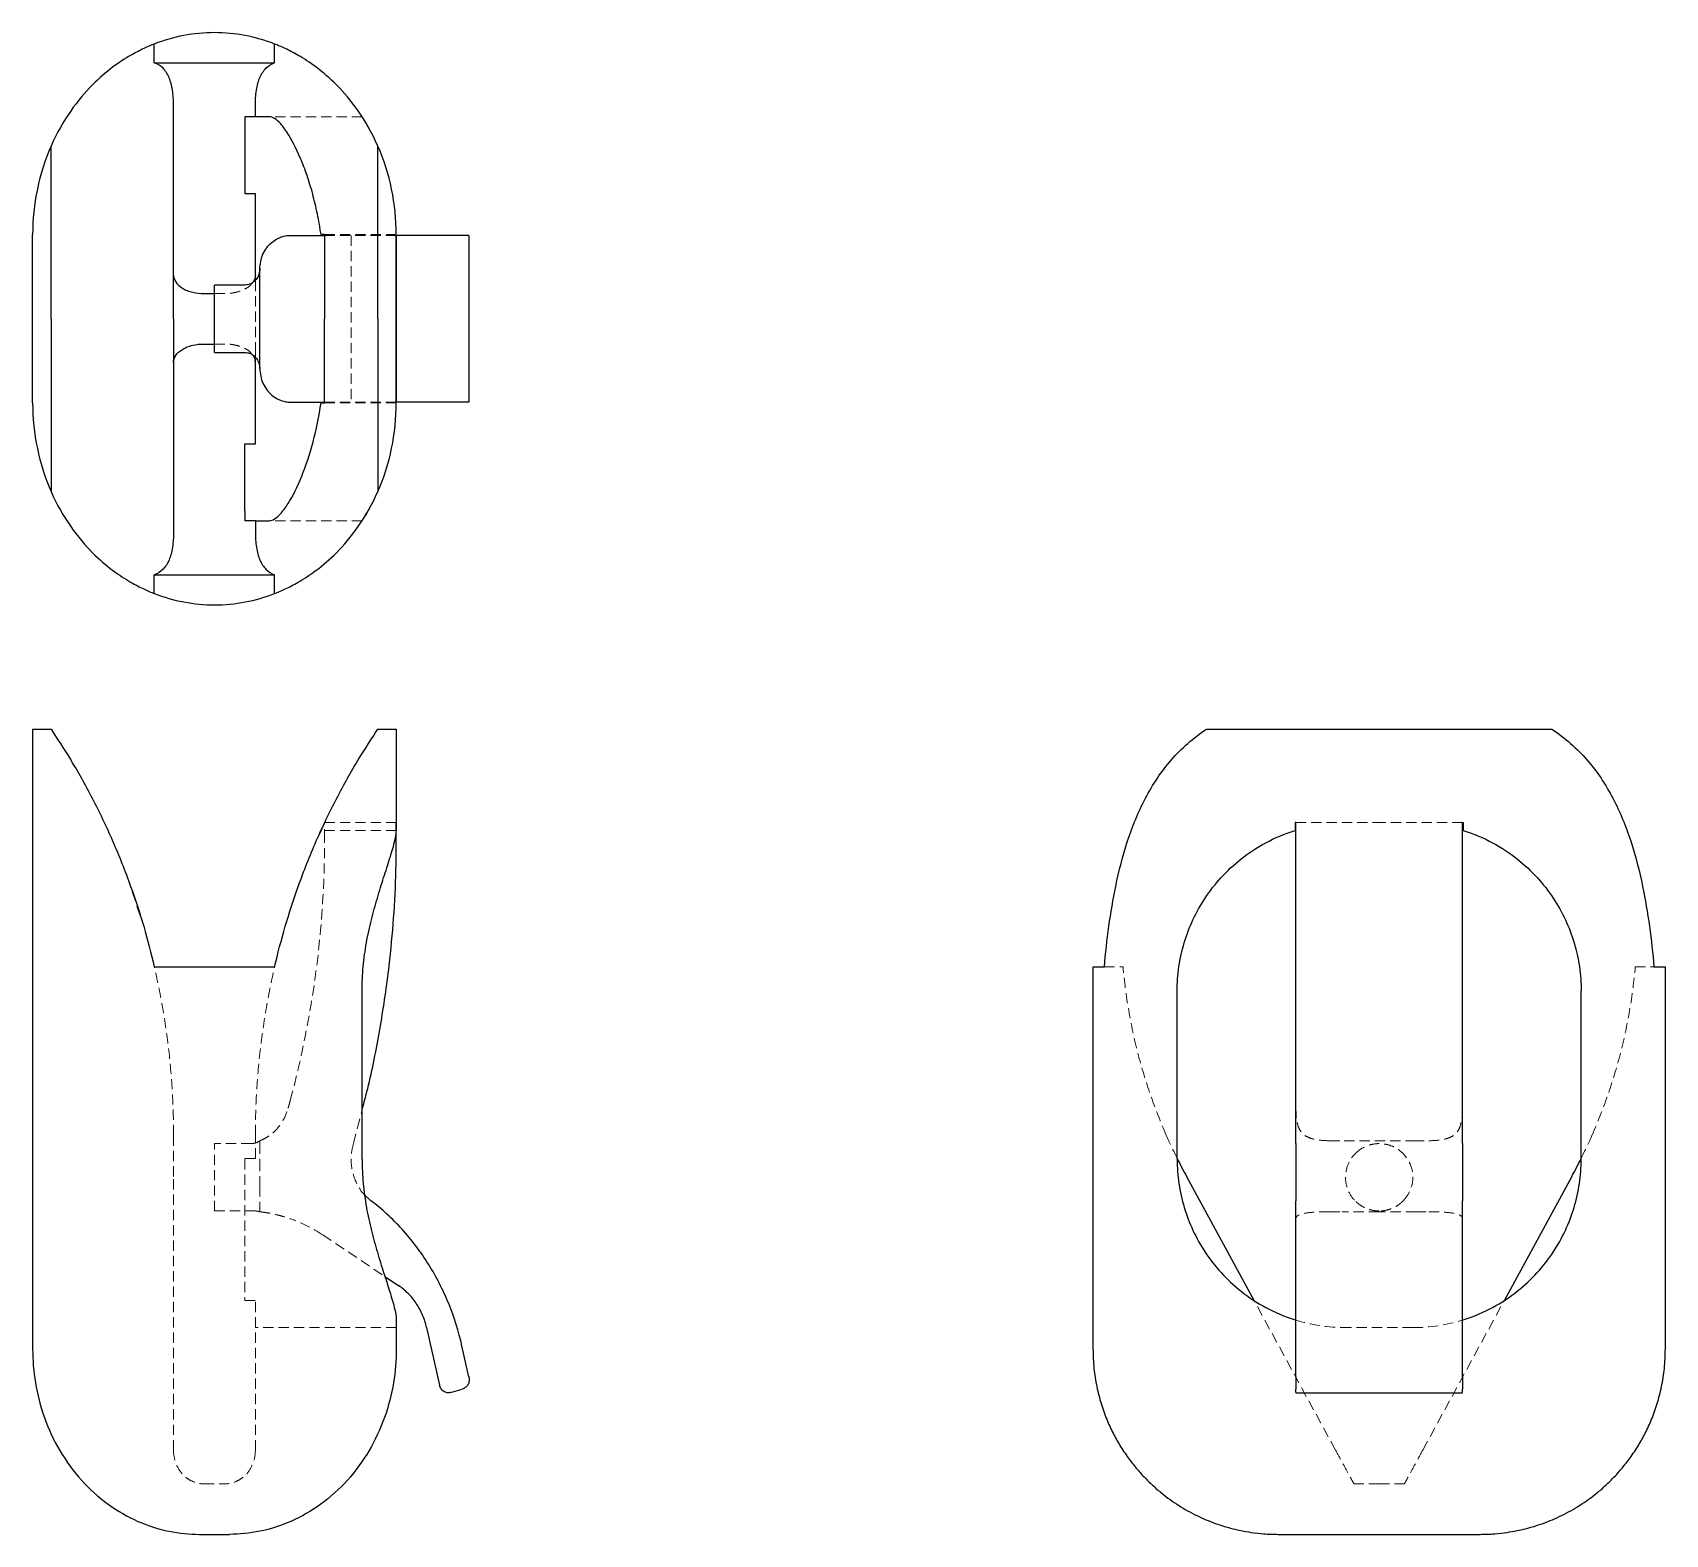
# Model space of a CAD drawing. Header units: millimetres. Extents: x 56 to 259, y 7 to 194.
import ezdxf

# ---------------------------------------------------------------- set-up
doc = ezdxf.new("R2010")
doc.units = ezdxf.units.MM
doc.linetypes.add('HIDDEN', pattern=[1.905, 1.27, -0.635])

msp = doc.modelspace()

# ---------------------------------------------------------------- linework, layer by layer
at = {"color": 7, "linetype": 'Continuous', "lineweight": 25}
for p, q in [((70.88, 189.81), (70.88, 192.13)), ((85.82, 189.81), (85.82, 192.13)), ((70.88, 189.81), (85.82, 189.81)), ((73.27, 158), (73.27, 184.44)), ((83.43, 183.09), (82.12, 183.09)), ((82.12, 183.09), (82.12, 181.92)), ((83.43, 183.09), (83.43, 184.44)), ((82.12, 181.92), (82.12, 173.53)), ((58.06, 158), (58.06, 179.45)), ((98.65, 158), (98.65, 179.45)), ((83.43, 173.53), (82.12, 173.53)), ((83.43, 162.81), (83.43, 173.53)), ((55.77, 147.55), (55.77, 168.45)), ((92.03, 168.45), (92.03, 168.35)), ((92.03, 168.35), (92.03, 158)), ((100.93, 147.55), (100.93, 168.45)), ((100.95, 147.65), (100.95, 168.35)), ((109.95, 168.35), (109.09, 168.35)), ((109.99, 147.65), (109.99, 168.35)), ((84, 162.33), (84, 164.17)), ((84, 153.67), (84, 162.33)), ((77.04, 161.14), (78.35, 161.14)), ((82.12, 162.18), (78.35, 162.18)), ((78.35, 158), (78.35, 162.18)), ((58.06, 158), (58.06, 136.55)), ((73.27, 158), (73.27, 131.56)), ((78.35, 153.82), (78.35, 158)), ((92.03, 147.65), (92.03, 158)), ((98.65, 158), (98.65, 136.55)), ((77.04, 154.86), (78.35, 154.86)), ((78.35, 153.82), (82.12, 153.82)), ((83.43, 142.47), (83.43, 153.22)), ((84, 151.83), (84, 153.67)), ((92.03, 147.55), (92.03, 147.65)), ((109.95, 147.65), (109.09, 147.65)), ((82.12, 142.47), (83.43, 142.47)), ((82.12, 134.08), (82.12, 142.47)), ((82.12, 134.08), (82.12, 132.91)), ((83.43, 132.91), (82.12, 132.91)), ((83.43, 132.91), (83.43, 131.56)), ((70.88, 123.87), (70.88, 126.19)), ((70.88, 126.19), (85.82, 126.19)), ((85.82, 123.87), (85.82, 126.19)), ((55.77, 107), (55.77, 30)), ((100.93, 107), (100.93, 95.41)), ((212.55, 107), (233.45, 107)), ((100.93, 95.41), (100.93, 94.44)), ((212.65, 95.41), (212.55, 95.41)), ((212.55, 95.41), (212.55, 94.44)), ((233.35, 95.41), (233.45, 95.41)), ((233.45, 95.41), (233.45, 94.44)), ((91.59, 94.44), (91.32, 93.85)), ((187.46, 77.48), (187.46, 30)), ((258.54, 30), (258.54, 77.48)), ((96.69, 53.59), (96.69, 74.5)), ((197.91, 53.59), (197.91, 74.5)), ((248.09, 53.59), (248.09, 74.5)), ((199.08, 51.45), (207.44, 36.08)), ((246.92, 51.45), (238.55, 36.08)), ((97.02, 49.14), (97.79, 48.43)), ((99.52, 39.04), (101.21, 37.91)), ((100.93, 33.65), (100.93, 30)), ((104.69, 32.69), (106.3, 25.54)), ((109.95, 26.55), (109.09, 30.41)), ((212.65, 26.55), (212.65, 30.41)), ((233.35, 26.55), (233.35, 30.41)), ((107.67, 24.63), (109.13, 25.03)), ((212.65, 24.63), (212.65, 25.03)), ((212.65, 24.59), (233.35, 24.59)), ((233.35, 24.63), (233.35, 25.03)), ((212.55, 7), (233.45, 7))]:
    msp.add_line(p, q, dxfattribs=at)
at = {"color": 7, "linetype": 'HIDDEN', "lineweight": 18}
for p, q in [((96.69, 183.09), (85.18, 183.09)), ((98.66, 179.41), (98.61, 179.53)), ((87.02, 168.26), (87.76, 168.35)), ((100.93, 168.45), (92.03, 168.45)), ((92.03, 168.35), (100.93, 168.35)), ((95.33, 168.35), (95.33, 147.65)), ((83.43, 162.18), (83.43, 162.81)), ((78.35, 161.14), (79.67, 161.14)), ((83.43, 153.82), (83.43, 162.18)), ((78.35, 154.86), (79.67, 154.86)), ((83.43, 153.22), (83.43, 153.82)), ((87.02, 147.74), (87.76, 147.65)), ((92.03, 147.65), (100.93, 147.65)), ((100.93, 147.55), (92.03, 147.55)), ((98.5, 136.25), (98.73, 136.77)), ((96.69, 132.91), (85.18, 132.91)), ((100.93, 95.41), (92.03, 95.41)), ((92.03, 93.31), (92.03, 95.41)), ((212.65, 95.41), (223, 95.41)), ((233.35, 95.41), (223, 95.41)), ((100.93, 94.44), (91.59, 94.44)), ((69.14, 83.85), (67.51, 88.63)), ((88.87, 87.77), (88.73, 87.4)), ((188.87, 77.48), (191.19, 77.48)), ((254.81, 77.48), (257.13, 77.48)), ((95.6, 55.54), (96.69, 59.74)), ((73.27, 51.45), (73.27, 56.58)), ((78.35, 47.17), (78.35, 55.54)), ((82.94, 55.54), (78.35, 55.54)), ((83.43, 53.69), (83.43, 56.58)), ((84, 55.9), (84, 55.54)), ((84, 55.54), (84, 52.5)), ((216.83, 55.9), (218.67, 55.9)), ((218.67, 55.9), (227.33, 55.9)), ((227.33, 55.9), (229.17, 55.9)), ((82.12, 53.59), (82.12, 53.69)), ((83.43, 53.69), (82.12, 53.69)), ((82.12, 53.59), (82.12, 36.03)), ((73.27, 17.45), (73.27, 51.45)), ((84, 50.22), (84, 47.17)), ((78.35, 47.17), (83.41, 47.17)), ((84, 47.17), (84, 47.07)), ((216.83, 47.07), (218.42, 47.07)), ((223, 47.07), (218.42, 47.07)), ((227.58, 47.07), (223, 47.07)), ((227.58, 47.07), (229.17, 47.07)), ((91.8, 44.19), (99.52, 39.04)), ((82.12, 36.03), (83.43, 36.03)), ((83.43, 17.45), (83.43, 36.03)), ((207.44, 36.08), (207.47, 36.03)), ((217.59, 17.45), (207.47, 36.03)), ((228.41, 17.45), (238.53, 36.03)), ((238.55, 36.08), (238.53, 36.03)), ((100.93, 32.69), (83.43, 32.69)), ((227.18, 32.69), (218.82, 32.69)), ((77.04, 13.27), (79.67, 13.27)), ((223, 13.27), (219.86, 13.27)), ((223, 13.27), (226.14, 13.27))]:
    msp.add_line(p, q, dxfattribs=at)
for centre, radius, start, end in [((257.99, 83.52), 67.07, 203.6763, 206.4017), ((188.01, 83.52), 67.07, 333.5983, 336.3237), ((223, 51.36), 4.18, 316.892, 46.3739), ((218.82, 53.59), 20.91, 252.5424, 270), ((227.18, 53.59), 20.91, 270, 287.4576)]:
    msp.add_arc(centre, radius, start, end, dxfattribs=at)
at = {"color": 7, "linetype": 'Continuous', "lineweight": 25}
for centre, start, end in [((257.99, 83.52), 206.4017, 208.5657), ((188.01, 83.52), 331.4343, 333.5983)]:
    msp.add_arc(centre, 67.07, start, end, dxfattribs=at)
for points, knots in [([(85.82, 192.13), (84.65, 192.59), (83.42, 192.94), (80.91, 193.42), (79.63, 193.54), (77.07, 193.54), (75.79, 193.42), (73.28, 192.94), (72.06, 192.59), (70.88, 192.13)], [0, 0, 0, 0, 0.25, 0.25, 0.5, 0.5, 0.75, 0.75, 1, 1, 1, 1]), ([(67.94, 190.72), (67.26, 190.32), (66.5, 189.84), (64.9, 188.63), (64.05, 187.91), (62.28, 186.13), (61.37, 185.06), (59.62, 182.55), (58.78, 181.1), (58.06, 179.45)], [0, 0, 0, 0, 0.25, 0.25, 0.5, 0.5, 0.75, 0.75, 1, 1, 1, 1]), ([(70.88, 192.13), (70.49, 191.98), (70.05, 191.79), (69.07, 191.33), (68.53, 191.05), (67.94, 190.72)], [0, 0, 0, 0, 0.5, 0.5, 1, 1, 1, 1]), ([(88.76, 190.72), (88.18, 191.05), (87.64, 191.33), (86.66, 191.79), (86.21, 191.98), (85.82, 192.13)], [0, 0, 0, 0, 0.5, 0.5, 1, 1, 1, 1]), ([(98.65, 179.45), (97.92, 181.1), (97.09, 182.55), (95.33, 185.07), (94.42, 186.13), (92.66, 187.91), (91.8, 188.63), (90.2, 189.84), (89.45, 190.32), (88.76, 190.72)], [0, 0, 0, 0, 0.25, 0.25, 0.5, 0.5, 0.75, 0.75, 1, 1, 1, 1]), ([(73.27, 184.44), (73.27, 185.15), (73.23, 185.8), (73.05, 186.98), (72.91, 187.51), (72.52, 188.42), (72.27, 188.8), (71.66, 189.42), (71.3, 189.65), (70.88, 189.81)], [0, 0, 0, 0, 0.25, 0.25, 0.5, 0.5, 0.75, 0.75, 1, 1, 1, 1]), ([(83.43, 184.44), (83.43, 185.15), (83.47, 185.8), (83.66, 186.98), (83.8, 187.51), (84.19, 188.42), (84.44, 188.8), (85.05, 189.42), (85.41, 189.65), (85.82, 189.81)], [0, 0, 0, 0, 0.25, 0.25, 0.5, 0.5, 0.75, 0.75, 1, 1, 1, 1]), ([(85.18, 183.09), (84.6, 183.09), (84.16, 183.09), (83.58, 183.09), (83.43, 183.09), (83.43, 183.09)], [0, 0, 0, 0, 0.5, 0.5, 1, 1, 1, 1]), ([(91.59, 168.45), (91.46, 169.33), (91.31, 170.19), (90.96, 171.87), (90.77, 172.7), (90.33, 174.29), (90.1, 175.06), (89.6, 176.53), (89.33, 177.24), (88.51, 179.19), (87.94, 180.29), (87.26, 181.33), (87.12, 181.53), (86.85, 181.88), (86.72, 182.05), (86.32, 182.49), (86.06, 182.72), (85.82, 182.87)], [0, 0, 0, 0, 0.125, 0.125, 0.25, 0.25, 0.375, 0.375, 0.5, 0.5, 0.75, 0.75, 0.8125, 0.8125, 0.875, 0.875, 1, 1, 1, 1]), ([(97.61, 181.55), (97.61, 181.56), (97.4, 181.95), (97.1, 182.43), (96.75, 182.99), (96.71, 183.06), (96.69, 183.09)], [0, 0, 0, 0, 0.004203, 0.339799, 0.670953, 1, 1, 1, 1]), ([(58.06, 179.45), (57.31, 177.76), (56.74, 175.95), (55.97, 172.24), (55.77, 170.33), (55.77, 168.45)], [0, 0, 0, 0, 0.5, 0.5, 1, 1, 1, 1]), ([(100.93, 168.45), (100.93, 170.33), (100.74, 172.24), (99.97, 175.95), (99.39, 177.76), (98.65, 179.45)], [0, 0, 0, 0, 0.5, 0.5, 1, 1, 1, 1]), ([(84, 164.17), (84, 164.48), (84.03, 164.8), (84.16, 165.42), (84.25, 165.72), (84.51, 166.3), (84.67, 166.57), (85.04, 167.07), (85.25, 167.29), (85.68, 167.67), (85.91, 167.82), (86.33, 168.04), (86.53, 168.12), (87.07, 168.3), (87.33, 168.33), (87.51, 168.34)], [0, 0, 0, 0, 0.125, 0.125, 0.25, 0.25, 0.375, 0.375, 0.5, 0.5, 0.625, 0.625, 0.75, 0.75, 1, 1, 1, 1]), ([(87.76, 168.35), (89.17, 168.35), (90.24, 168.35), (91.68, 168.35), (92.03, 168.35), (92.03, 168.35)], [0, 0, 0, 0, 0.5, 0.5, 1, 1, 1, 1]), ([(109.09, 168.35), (108.83, 168.35), (108.33, 168.35), (107.22, 168.35), (105.87, 168.35), (104.22, 168.35), (102.62, 168.35), (101.46, 168.35), (101.04, 168.35)], [0, 0, 0, 0, 0.177638, 0.356541, 0.535517, 0.713397, 0.897377, 1, 1, 1, 1]), ([(84, 164.27), (83.98, 164.08), (83.95, 163.68), (83.72, 163.12), (83.32, 162.61), (82.76, 162.25), (82.32, 162.2), (82.12, 162.18)], [0, 0, 0, 0, 0.185664, 0.382605, 0.580282, 0.800812, 1, 1, 1, 1]), ([(73.27, 163.41), (73.27, 163.14), (73.35, 162.85), (73.72, 162.29), (74.01, 162.03), (74.56, 161.69), (74.76, 161.59), (75.19, 161.42), (75.42, 161.35), (76.11, 161.18), (76.59, 161.14), (77.04, 161.14)], [0, 0, 0, 0, 0.25, 0.25, 0.5, 0.5, 0.625, 0.625, 0.75, 0.75, 1, 1, 1, 1]), ([(83.43, 163.41), (83.42, 163.2), (83.4, 162.89), (83.16, 162.61), (83.08, 162.52)], [0, 0, 0, 0, 0.683632, 1, 1, 1, 1]), ([(73.27, 152.59), (73.27, 152.86), (73.35, 153.15), (73.72, 153.71), (74.01, 153.97), (74.56, 154.31), (74.76, 154.41), (75.19, 154.58), (75.42, 154.65), (76.11, 154.82), (76.59, 154.86), (77.04, 154.86)], [0, 0, 0, 0, 0.25, 0.25, 0.5, 0.5, 0.625, 0.625, 0.75, 0.75, 1, 1, 1, 1]), ([(82.12, 153.82), (82.23, 153.81), (82.47, 153.8), (82.82, 153.68), (83.16, 153.49), (83.56, 153.12), (83.92, 152.53), (83.97, 151.99), (84, 151.73)], [0, 0, 0, 0, 0.1106451, 0.2288373, 0.3538423, 0.4841277, 0.7488433, 1, 1, 1, 1]), ([(83.43, 152.59), (83.42, 152.8), (83.39, 153.13), (83.14, 153.43), (83.04, 153.54)], [0, 0, 0, 0, 0.644898, 1, 1, 1, 1]), ([(84, 151.83), (84, 151.52), (84.03, 151.2), (84.16, 150.58), (84.25, 150.28), (84.51, 149.7), (84.67, 149.43), (85.04, 148.93), (85.25, 148.71), (85.68, 148.33), (85.91, 148.18), (86.33, 147.96), (86.53, 147.88), (87.07, 147.7), (87.33, 147.67), (87.51, 147.66)], [0, 0, 0, 0, 0.125, 0.125, 0.25, 0.25, 0.375, 0.375, 0.5, 0.5, 0.625, 0.625, 0.75, 0.75, 1, 1, 1, 1]), ([(55.77, 147.55), (55.77, 145.67), (55.97, 143.76), (56.74, 140.05), (57.31, 138.24), (58.06, 136.55)], [0, 0, 0, 0, 0.5, 0.5, 1, 1, 1, 1]), ([(85.82, 133.13), (86.08, 133.29), (86.36, 133.54), (86.93, 134.2), (87.22, 134.6), (88.09, 135.98), (88.66, 137.14), (89.71, 139.73), (90.2, 141.17), (91.01, 144.24), (91.35, 145.87), (91.59, 147.55)], [0, 0, 0, 0, 0.125, 0.125, 0.25, 0.25, 0.5, 0.5, 0.75, 0.75, 1, 1, 1, 1]), ([(87.76, 147.65), (89.17, 147.65), (90.24, 147.65), (91.68, 147.65), (92.03, 147.65), (92.03, 147.65)], [0, 0, 0, 0, 0.5, 0.5, 1, 1, 1, 1]), ([(98.65, 136.55), (99.39, 138.24), (99.97, 140.05), (100.74, 143.76), (100.93, 145.67), (100.93, 147.55)], [0, 0, 0, 0, 0.5, 0.5, 1, 1, 1, 1]), ([(109.09, 147.65), (108.83, 147.65), (108.33, 147.65), (107.22, 147.65), (105.87, 147.65), (104.22, 147.65), (102.62, 147.65), (101.46, 147.65), (101.04, 147.65)], [0, 0, 0, 0, 0.177638, 0.356541, 0.535517, 0.713397, 0.897377, 1, 1, 1, 1]), ([(58.06, 136.55), (58.78, 134.9), (59.62, 133.45), (61.37, 130.93), (62.28, 129.87), (64.05, 128.09), (64.9, 127.37), (66.5, 126.16), (67.26, 125.68), (67.94, 125.28)], [0, 0, 0, 0, 0.25, 0.25, 0.5, 0.5, 0.75, 0.75, 1, 1, 1, 1]), ([(88.76, 125.28), (89.45, 125.68), (90.2, 126.16), (91.8, 127.37), (92.66, 128.09), (94.42, 129.87), (95.33, 130.94), (97.09, 133.45), (97.92, 134.9), (98.65, 136.55)], [0, 0, 0, 0, 0.25, 0.25, 0.5, 0.5, 0.75, 0.75, 1, 1, 1, 1]), ([(96.69, 132.91), (96.71, 132.94), (96.76, 133.01), (97.11, 133.59), (97.43, 134.09), (97.63, 134.49), (97.63, 134.49)], [0, 0, 0, 0, 0.33017, 0.662536, 0.999528, 1, 1, 1, 1]), ([(83.43, 132.91), (83.43, 132.91), (83.58, 132.91), (84.16, 132.91), (84.6, 132.91), (85.18, 132.91)], [0, 0, 0, 0, 0.5, 0.5, 1, 1, 1, 1]), ([(73.27, 131.56), (73.27, 130.85), (73.23, 130.2), (73.05, 129.02), (72.91, 128.49), (72.52, 127.58), (72.27, 127.2), (71.66, 126.58), (71.3, 126.35), (70.88, 126.19)], [0, 0, 0, 0, 0.25, 0.25, 0.5, 0.5, 0.75, 0.75, 1, 1, 1, 1]), ([(83.43, 131.56), (83.43, 130.85), (83.47, 130.2), (83.66, 129.02), (83.8, 128.49), (84.19, 127.58), (84.44, 127.2), (85.05, 126.58), (85.41, 126.35), (85.82, 126.19)], [0, 0, 0, 0, 0.25, 0.25, 0.5, 0.5, 0.75, 0.75, 1, 1, 1, 1]), ([(67.94, 125.28), (68.53, 124.95), (69.07, 124.67), (70.05, 124.21), (70.49, 124.02), (70.88, 123.87)], [0, 0, 0, 0, 0.5, 0.5, 1, 1, 1, 1]), ([(70.88, 123.87), (72.06, 123.41), (73.28, 123.06), (75.79, 122.58), (77.07, 122.46), (79.63, 122.46), (80.91, 122.58), (83.42, 123.06), (84.65, 123.41), (85.82, 123.87)], [0, 0, 0, 0, 0.25, 0.25, 0.5, 0.5, 0.75, 0.75, 1, 1, 1, 1]), ([(85.82, 123.87), (86.21, 124.02), (86.66, 124.21), (87.64, 124.67), (88.18, 124.95), (88.76, 125.28)], [0, 0, 0, 0, 0.5, 0.5, 1, 1, 1, 1]), ([(55.77, 107), (55.77, 107), (55.97, 107), (56.74, 107), (57.31, 107), (58.06, 107)], [0, 0, 0, 0, 0.5, 0.5, 1, 1, 1, 1]), ([(58.06, 107), (58.78, 105.94), (59.62, 104.65), (61.37, 101.75), (62.28, 100.14), (64.05, 96.74), (64.9, 94.97), (66.5, 91.3), (67.26, 89.41), (67.94, 87.49)], [0, 0, 0, 0, 0.25, 0.25, 0.5, 0.5, 0.75, 0.75, 1, 1, 1, 1]), ([(88.76, 87.49), (89.45, 89.41), (90.2, 91.3), (91.8, 94.97), (92.66, 96.74), (94.42, 100.14), (95.33, 101.75), (97.09, 104.65), (97.92, 105.94), (98.65, 107)], [0, 0, 0, 0, 0.25, 0.25, 0.5, 0.5, 0.75, 0.75, 1, 1, 1, 1]), ([(98.65, 107), (99.39, 107), (99.97, 107), (100.74, 107), (100.93, 107), (100.93, 107)], [0, 0, 0, 0, 0.5, 0.5, 1, 1, 1, 1]), ([(190.28, 87.49), (190.68, 89.41), (191.16, 91.3), (192.37, 94.97), (193.09, 96.74), (194.87, 100.14), (195.94, 101.75), (198.45, 104.65), (199.9, 105.94), (201.55, 107)], [0, 0, 0, 0, 0.25, 0.25, 0.5, 0.5, 0.75, 0.75, 1, 1, 1, 1]), ([(201.55, 107), (203.24, 107), (205.05, 107), (208.76, 107), (210.67, 107), (212.55, 107)], [0, 0, 0, 0, 0.5, 0.5, 1, 1, 1, 1]), ([(233.45, 107), (235.33, 107), (237.24, 107), (240.95, 107), (242.76, 107), (244.45, 107)], [0, 0, 0, 0, 0.5, 0.5, 1, 1, 1, 1]), ([(244.45, 107), (246.1, 105.94), (247.55, 104.65), (250.07, 101.75), (251.13, 100.14), (252.91, 96.74), (253.63, 94.97), (254.84, 91.3), (255.32, 89.41), (255.72, 87.49)], [0, 0, 0, 0, 0.25, 0.25, 0.5, 0.5, 0.75, 0.75, 1, 1, 1, 1]), ([(96.69, 59.74), (96.96, 60.75), (97.88, 64.19), (99.02, 70.16), (100.04, 77.1), (100.64, 83.55), (100.95, 89.48), (100.94, 93.43), (100.93, 95.41)], [0, 0, 0, 0, 0.08727, 0.296244, 0.505941, 0.670866, 0.835641, 1, 1, 1, 1]), ([(212.65, 55.54), (212.65, 61.93), (212.65, 68.54), (212.65, 81.92), (212.65, 88.69), (212.65, 95.41)], [0, 0, 0, 0, 0.5, 0.5, 1, 1, 1, 1]), ([(233.35, 55.54), (233.35, 61.93), (233.35, 68.54), (233.35, 81.92), (233.35, 88.69), (233.35, 95.41)], [0, 0, 0, 0, 0.5, 0.5, 1, 1, 1, 1]), ([(96.69, 74.5), (96.69, 75.51), (96.74, 76.52), (96.92, 78.52), (97.06, 79.51), (97.4, 81.45), (97.61, 82.41), (98.07, 84.27), (98.32, 85.17), (98.84, 86.92), (99.1, 87.77), (99.63, 89.4), (99.88, 90.17), (100.34, 91.63), (100.54, 92.3), (100.84, 93.51), (100.93, 94.03), (100.93, 94.44)], [0, 0, 0, 0, 0.125, 0.125, 0.25, 0.25, 0.375, 0.375, 0.5, 0.5, 0.625, 0.625, 0.75, 0.75, 0.875, 0.875, 1, 1, 1, 1]), ([(197.91, 74.5), (197.91, 75.51), (197.99, 76.52), (198.28, 78.52), (198.5, 79.51), (199.08, 81.45), (199.44, 82.41), (200.31, 84.27), (200.81, 85.17), (201.97, 86.92), (202.63, 87.77), (204.11, 89.4), (204.93, 90.17), (206.77, 91.63), (207.79, 92.3), (210.02, 93.51), (211.25, 94.03), (212.55, 94.44)], [0, 0, 0, 0, 0.125, 0.125, 0.25, 0.25, 0.375, 0.375, 0.5, 0.5, 0.625, 0.625, 0.75, 0.75, 0.875, 0.875, 1, 1, 1, 1]), ([(233.45, 94.44), (234.75, 94.03), (235.98, 93.51), (238.21, 92.3), (239.23, 91.63), (241.07, 90.17), (241.89, 89.4), (243.37, 87.77), (244.03, 86.92), (245.19, 85.17), (245.69, 84.27), (246.56, 82.41), (246.92, 81.45), (247.5, 79.51), (247.72, 78.52), (248.01, 76.52), (248.09, 75.51), (248.09, 74.5)], [0, 0, 0, 0, 0.125, 0.125, 0.25, 0.25, 0.375, 0.375, 0.5, 0.5, 0.625, 0.625, 0.75, 0.75, 0.875, 0.875, 1, 1, 1, 1]), ([(67.94, 87.49), (68.53, 85.86), (69.07, 84.2), (70.05, 80.86), (70.49, 79.17), (70.88, 77.48)], [0, 0, 0, 0, 0.5, 0.5, 1, 1, 1, 1]), ([(85.82, 77.48), (86.21, 79.17), (86.66, 80.86), (87.64, 84.2), (88.18, 85.86), (88.76, 87.49)], [0, 0, 0, 0, 0.5, 0.5, 1, 1, 1, 1]), ([(188.87, 77.48), (189.02, 79.17), (189.21, 80.86), (189.67, 84.2), (189.95, 85.86), (190.28, 87.49)], [0, 0, 0, 0, 0.5, 0.5, 1, 1, 1, 1]), ([(255.72, 87.49), (256.05, 85.86), (256.33, 84.2), (256.79, 80.86), (256.98, 79.17), (257.13, 77.48)], [0, 0, 0, 0, 0.5, 0.5, 1, 1, 1, 1]), ([(70.88, 77.48), (72.06, 77.48), (73.28, 77.48), (75.79, 77.48), (77.07, 77.48), (79.63, 77.48), (80.91, 77.48), (83.42, 77.48), (84.65, 77.48), (85.82, 77.48)], [0, 0, 0, 0, 0.25, 0.25, 0.5, 0.5, 0.75, 0.75, 1, 1, 1, 1]), ([(187.5, 77.48), (187.49, 77.48), (187.45, 77.48), (187.68, 77.48), (188.12, 77.48), (188.62, 77.48), (188.87, 77.48)], [0, 0, 0, 0, 0.12054, 0.415073, 0.708498, 1, 1, 1, 1]), ([(257.13, 77.48), (257.44, 77.48), (258.05, 77.48), (258.49, 77.48), (258.5, 77.48), (258.5, 77.48)], [0, 0, 0, 0, 0.371325, 0.745397, 1, 1, 1, 1]), ([(212.65, 55.54), (212.65, 54.94), (212.65, 54.29), (212.65, 52.93), (212.65, 52.24), (212.65, 50.92), (212.65, 50.3), (212.65, 49.24), (212.65, 48.78), (212.65, 48.43)], [0, 0, 0, 0, 0.25, 0.25, 0.5, 0.5, 0.75, 0.75, 1, 1, 1, 1]), ([(233.35, 55.54), (233.35, 54.94), (233.35, 54.29), (233.35, 52.93), (233.35, 52.24), (233.35, 50.92), (233.35, 50.3), (233.35, 49.24), (233.35, 48.78), (233.35, 48.43)], [0, 0, 0, 0, 0.25, 0.25, 0.5, 0.5, 0.75, 0.75, 1, 1, 1, 1]), ([(96.69, 53.59), (96.69, 52.58), (96.74, 51.57), (96.92, 49.57), (97.06, 48.58), (97.4, 46.64), (97.61, 45.68), (98.07, 43.83), (98.32, 42.92), (98.84, 41.17), (99.1, 40.32), (99.63, 38.7), (99.88, 37.92), (100.34, 36.46), (100.54, 35.79), (100.84, 34.58), (100.93, 34.06), (100.93, 33.65)], [0, 0, 0, 0, 0.125, 0.125, 0.25, 0.25, 0.375, 0.375, 0.5, 0.5, 0.625, 0.625, 0.75, 0.75, 0.875, 0.875, 1, 1, 1, 1]), ([(197.91, 53.59), (197.91, 52.58), (197.99, 51.57), (198.28, 49.57), (198.5, 48.58), (199.08, 46.64), (199.44, 45.68), (200.31, 43.83), (200.81, 42.92), (201.97, 41.17), (202.63, 40.32), (204.11, 38.7), (204.93, 37.92), (206.77, 36.46), (207.79, 35.79), (210.02, 34.58), (211.25, 34.06), (212.55, 33.65)], [0, 0, 0, 0, 0.125, 0.125, 0.25, 0.25, 0.375, 0.375, 0.5, 0.5, 0.625, 0.625, 0.75, 0.75, 0.875, 0.875, 1, 1, 1, 1]), ([(233.45, 33.65), (234.75, 34.06), (235.98, 34.58), (238.21, 35.79), (239.23, 36.46), (241.07, 37.92), (241.89, 38.7), (243.37, 40.32), (244.03, 41.17), (245.19, 42.92), (245.69, 43.83), (246.56, 45.68), (246.92, 46.64), (247.5, 48.58), (247.72, 49.57), (248.01, 51.57), (248.09, 52.58), (248.09, 53.59)], [0, 0, 0, 0, 0.125, 0.125, 0.25, 0.25, 0.375, 0.375, 0.5, 0.5, 0.625, 0.625, 0.75, 0.75, 0.875, 0.875, 1, 1, 1, 1]), ([(109.09, 30.41), (108.69, 32.18), (108.14, 33.95), (106.74, 37.37), (105.9, 39.02), (103.95, 42.13), (102.85, 43.58), (100.45, 46.22), (99.15, 47.4), (97.79, 48.43)], [0, 0, 0, 0, 0.25, 0.25, 0.5, 0.5, 0.75, 0.75, 1, 1, 1, 1]), ([(212.65, 30.41), (212.65, 32.18), (212.65, 33.95), (212.65, 37.37), (212.65, 39.02), (212.65, 42.13), (212.65, 43.58), (212.65, 46.22), (212.65, 47.4), (212.65, 48.43)], [0, 0, 0, 0, 0.25, 0.25, 0.5, 0.5, 0.75, 0.75, 1, 1, 1, 1]), ([(233.35, 30.41), (233.35, 32.18), (233.35, 33.95), (233.35, 37.37), (233.35, 39.02), (233.35, 42.13), (233.35, 43.58), (233.35, 46.22), (233.35, 47.4), (233.35, 48.43)], [0, 0, 0, 0, 0.25, 0.25, 0.5, 0.5, 0.75, 0.75, 1, 1, 1, 1]), ([(104.69, 32.69), (104.58, 33.21), (104.41, 33.73), (103.98, 34.74), (103.72, 35.23), (103.12, 36.13), (102.78, 36.55), (102.03, 37.3), (101.63, 37.63), (101.21, 37.91)], [0, 0, 0, 0, 0.25, 0.25, 0.5, 0.5, 0.75, 0.75, 1, 1, 1, 1]), ([(55.77, 30), (55.77, 28.64), (55.88, 27.24), (56.36, 24.39), (56.72, 22.95), (57.73, 20.12), (58.37, 18.73), (59.92, 16.1), (60.82, 14.86), (62.85, 12.61), (63.96, 11.61), (66.33, 9.89), (67.58, 9.18), (70.13, 8.05), (71.42, 7.65), (73.99, 7.12), (75.25, 7), (76.47, 7)], [0, 0, 0, 0, 0.125, 0.125, 0.25, 0.25, 0.375, 0.375, 0.5, 0.5, 0.625, 0.625, 0.75, 0.75, 0.875, 0.875, 1, 1, 1, 1]), ([(100.93, 30), (100.93, 28.64), (100.82, 27.24), (100.35, 24.39), (99.98, 22.95), (98.97, 20.12), (98.33, 18.73), (96.78, 16.1), (95.88, 14.86), (93.86, 12.61), (92.74, 11.61), (90.38, 9.89), (89.13, 9.18), (86.58, 8.05), (85.28, 7.65), (82.72, 7.12), (81.45, 7), (80.23, 7)], [0, 0, 0, 0, 0.125, 0.125, 0.25, 0.25, 0.375, 0.375, 0.5, 0.5, 0.625, 0.625, 0.75, 0.75, 0.875, 0.875, 1, 1, 1, 1]), ([(187.46, 30), (187.48, 29.2), (187.53, 27.64), (187.89, 25.38), (188.43, 23.27), (189.12, 21.33), (189.91, 19.61), (190.81, 18), (191.77, 16.56), (192.78, 15.26), (193.79, 14.13), (194.85, 13.08), (196.26, 11.86), (198.08, 10.56), (200.3, 9.31), (202.23, 8.5), (203.73, 7.99), (204.81, 7.69), (205.93, 7.44), (207.2, 7.22), (208.73, 7.04), (209.85, 7.01), (210.46, 7)], [0, 0, 0, 0, 0.065935, 0.129504, 0.190026, 0.246903, 0.299639, 0.347839, 0.399276, 0.44341, 0.484103, 0.525503, 0.567522, 0.638643, 0.710648, 0.779356, 0.811666, 0.842605, 0.872272, 0.906844, 0.949651, 1, 1, 1, 1]), ([(235.54, 7), (236.15, 7.01), (237.27, 7.04), (238.8, 7.22), (240.07, 7.44), (241.19, 7.69), (242.27, 7.99), (243.77, 8.5), (245.7, 9.31), (247.92, 10.56), (249.74, 11.86), (251.15, 13.08), (252.21, 14.13), (253.22, 15.26), (254.23, 16.56), (255.19, 18), (256.09, 19.61), (256.88, 21.33), (257.57, 23.27), (258.11, 25.38), (258.47, 27.64), (258.52, 29.2), (258.54, 30)], [0, 0, 0, 0, 0.050349, 0.093156, 0.127728, 0.157395, 0.188334, 0.220644, 0.289352, 0.361357, 0.432478, 0.474497, 0.515897, 0.55659, 0.600724, 0.652161, 0.700361, 0.753097, 0.809974, 0.870496, 0.934065, 1, 1, 1, 1]), ([(109.95, 26.55), (109.99, 26.41), (110, 26.25), (109.96, 25.92), (109.91, 25.75), (109.75, 25.46), (109.64, 25.33), (109.39, 25.13), (109.26, 25.07), (109.13, 25.03)], [0, 0, 0, 0, 0.25, 0.25, 0.5, 0.5, 0.75, 0.75, 1, 1, 1, 1]), ([(212.65, 26.55), (212.65, 26.41), (212.65, 26.25), (212.65, 25.92), (212.65, 25.75), (212.65, 25.46), (212.65, 25.33), (212.65, 25.13), (212.65, 25.07), (212.65, 25.03)], [0, 0, 0, 0, 0.25, 0.25, 0.5, 0.5, 0.75, 0.75, 1, 1, 1, 1]), ([(233.35, 26.55), (233.35, 26.41), (233.35, 26.25), (233.35, 25.92), (233.35, 25.75), (233.35, 25.46), (233.35, 25.33), (233.35, 25.13), (233.35, 25.07), (233.35, 25.03)], [0, 0, 0, 0, 0.25, 0.25, 0.5, 0.5, 0.75, 0.75, 1, 1, 1, 1]), ([(107.67, 24.63), (107.54, 24.59), (107.4, 24.58), (107.1, 24.62), (106.95, 24.68), (106.68, 24.86), (106.57, 24.98), (106.39, 25.25), (106.33, 25.4), (106.3, 25.54)], [0, 0, 0, 0, 0.25, 0.25, 0.5, 0.5, 0.75, 0.75, 1, 1, 1, 1]), ([(76.47, 7), (76.47, 7), (76.51, 7), (76.69, 7), (76.84, 7), (77.21, 7), (77.43, 7), (77.89, 7), (78.13, 7), (78.57, 7), (78.81, 7), (79.28, 7), (79.5, 7), (79.87, 7), (80.01, 7), (80.19, 7), (80.23, 7), (80.23, 7)], [0, 0, 0, 0, 0.125, 0.125, 0.25, 0.25, 0.375, 0.375, 0.5, 0.5, 0.625, 0.625, 0.75, 0.75, 0.875, 0.875, 1, 1, 1, 1]), ([(210.46, 7), (210.46, 7), (210.5, 7), (210.7, 7), (210.86, 7), (211.27, 7), (211.52, 7), (212.03, 7), (212.3, 7), (212.55, 7)], [0, 0, 0, 0, 0.25, 0.25, 0.5, 0.5, 0.75, 0.75, 1, 1, 1, 1]), ([(233.45, 7), (233.7, 7), (233.97, 7), (234.48, 7), (234.73, 7), (235.14, 7), (235.3, 7), (235.5, 7), (235.54, 7), (235.54, 7)], [0, 0, 0, 0, 0.25, 0.25, 0.5, 0.5, 0.75, 0.75, 1, 1, 1, 1])]:
    msp.add_open_spline(points, degree=3, knots=knots, dxfattribs=at)
for points in [[(85.82, 182.87), (85.59, 183.01), (85.38, 183.09), (85.18, 183.09)], [(87.51, 168.34), (87.59, 168.35), (87.68, 168.35), (87.76, 168.35)], [(92.03, 168.45), (91.88, 168.45), (91.73, 168.45), (91.59, 168.45)], [(87.51, 147.66), (87.59, 147.65), (87.68, 147.65), (87.76, 147.65)], [(91.59, 147.55), (91.73, 147.55), (91.88, 147.55), (92.03, 147.55)], [(85.18, 132.91), (85.38, 132.91), (85.59, 132.99), (85.82, 133.13)], [(92.03, 95.41), (91.88, 95.09), (91.73, 94.76), (91.59, 94.44)]]:
    msp.add_open_spline(points, degree=3, dxfattribs=at)
at = {"color": 7, "linetype": 'HIDDEN', "lineweight": 18}
for points, knots in [([(83.08, 162.52), (83.01, 162.4), (82.8, 162.08), (82.17, 161.68), (81.34, 161.35), (80.51, 161.17), (79.94, 161.15), (79.67, 161.14)], [0, 0, 0, 0, 0.159836, 0.439125, 0.643108, 0.829758, 1, 1, 1, 1]), ([(83.04, 153.54), (82.98, 153.63), (82.78, 153.94), (82.17, 154.32), (81.34, 154.65), (80.51, 154.83), (79.94, 154.85), (79.67, 154.86)], [0, 0, 0, 0, 0.139073, 0.425264, 0.634288, 0.825551, 1, 1, 1, 1]), ([(87.76, 60.88), (89.17, 66.11), (90.24, 71.49), (91.68, 82.36), (92.03, 87.85), (92.03, 93.31)], [0, 0, 0, 0, 0.5, 0.5, 1, 1, 1, 1]), ([(73.27, 56.58), (73.27, 58.2), (73.23, 59.86), (73.05, 63.27), (72.91, 65.01), (72.52, 68.54), (72.27, 70.33), (71.66, 73.91), (71.3, 75.7), (70.88, 77.48)], [0, 0, 0, 0, 0.25, 0.25, 0.5, 0.5, 0.75, 0.75, 1, 1, 1, 1]), ([(83.43, 56.58), (83.43, 58.2), (83.47, 59.86), (83.66, 63.27), (83.8, 65.01), (84.19, 68.54), (84.44, 70.33), (85.05, 73.91), (85.41, 75.7), (85.82, 77.48)], [0, 0, 0, 0, 0.25, 0.25, 0.5, 0.5, 0.75, 0.75, 1, 1, 1, 1]), ([(196.56, 56.58), (195.85, 58.2), (195.2, 59.86), (194.02, 63.27), (193.49, 65.01), (192.58, 68.54), (192.2, 70.33), (191.58, 73.91), (191.35, 75.7), (191.19, 77.48)], [0, 0, 0, 0, 0.25, 0.25, 0.5, 0.5, 0.75, 0.75, 1, 1, 1, 1]), ([(249.44, 56.58), (250.15, 58.2), (250.8, 59.86), (251.98, 63.27), (252.51, 65.01), (253.42, 68.54), (253.8, 70.33), (254.42, 73.91), (254.65, 75.7), (254.81, 77.48)], [0, 0, 0, 0, 0.25, 0.25, 0.5, 0.5, 0.75, 0.75, 1, 1, 1, 1]), ([(84, 55.9), (84, 55.9), (84.03, 55.91), (84.16, 55.96), (84.25, 56), (84.51, 56.13), (84.67, 56.21), (85.04, 56.44), (85.25, 56.58), (85.68, 56.94), (85.91, 57.15), (86.33, 57.62), (86.53, 57.89), (87.07, 58.72), (87.33, 59.33), (87.51, 59.96)], [0, 0, 0, 0, 0.125, 0.125, 0.25, 0.25, 0.375, 0.375, 0.5, 0.5, 0.625, 0.625, 0.75, 0.75, 1, 1, 1, 1]), ([(216.83, 55.9), (216.52, 55.9), (216.2, 55.91), (215.58, 55.96), (215.28, 56), (214.7, 56.13), (214.43, 56.21), (213.93, 56.44), (213.71, 56.58), (213.33, 56.94), (213.18, 57.15), (212.96, 57.62), (212.88, 57.89), (212.7, 58.72), (212.67, 59.33), (212.66, 59.96)], [0, 0, 0, 0, 0.125, 0.125, 0.25, 0.25, 0.375, 0.375, 0.5, 0.5, 0.625, 0.625, 0.75, 0.75, 1, 1, 1, 1]), ([(229.17, 55.9), (229.48, 55.9), (229.8, 55.91), (230.42, 55.96), (230.72, 56), (231.3, 56.13), (231.57, 56.21), (232.07, 56.44), (232.29, 56.58), (232.67, 56.94), (232.82, 57.15), (233.04, 57.62), (233.12, 57.89), (233.3, 58.72), (233.33, 59.33), (233.34, 59.96)], [0, 0, 0, 0, 0.125, 0.125, 0.25, 0.25, 0.375, 0.375, 0.5, 0.5, 0.625, 0.625, 0.75, 0.75, 1, 1, 1, 1]), ([(84, 55.9), (83.83, 55.79), (83.51, 55.59), (83.13, 55.55), (82.94, 55.54)], [0, 0, 0, 0, 0.504696, 1, 1, 1, 1]), ([(95.6, 55.54), (95.49, 55.07), (95.28, 54.1), (95.35, 52.59), (95.7, 51.2), (96.29, 50.06), (96.73, 49.4), (97.01, 49.14), (97.02, 49.14)], [0, 0, 0, 0, 0.2108883, 0.4331121, 0.6582436, 0.8314449, 0.9971926, 1, 1, 1, 1]), ([(220.12, 54.38), (220.21, 54.47), (220.31, 54.56), (220.52, 54.72), (220.63, 54.8), (220.96, 55.02), (221.2, 55.14), (221.69, 55.34), (221.95, 55.41), (222.47, 55.51), (222.73, 55.54), (223.27, 55.54), (223.53, 55.51), (224.05, 55.41), (224.31, 55.34), (224.8, 55.14), (225.04, 55.02), (225.37, 54.8), (225.48, 54.72), (225.69, 54.56), (225.79, 54.47), (225.88, 54.38)], [0, 0, 0, 0, 0.0625, 0.0625, 0.125, 0.125, 0.25, 0.25, 0.375, 0.375, 0.5, 0.5, 0.625, 0.625, 0.75, 0.75, 0.875, 0.875, 0.9375, 0.9375, 1, 1, 1, 1]), ([(219.95, 48.5), (219.58, 48.9), (219.28, 49.37), (218.9, 50.38), (218.8, 50.93), (218.84, 52.02), (218.96, 52.56), (219.4, 53.55), (219.72, 54.01), (220.12, 54.38)], [0, 0, 0, 0, 0.25, 0.25, 0.5, 0.5, 0.75, 0.75, 1, 1, 1, 1]), ([(84, 47.07), (84, 47.07), (84.07, 47.06), (84.39, 47.02), (84.62, 46.99), (85.27, 46.88), (85.68, 46.8), (86.41, 46.62), (86.67, 46.55), (87.21, 46.4), (87.49, 46.31), (87.76, 46.21)], [0, 0, 0, 0, 0.25, 0.25, 0.5, 0.5, 0.75, 0.75, 0.875, 0.875, 1, 1, 1, 1]), ([(216.83, 47.07), (216.34, 47.07), (215.85, 47.06), (214.91, 47.02), (214.46, 46.99), (213.65, 46.88), (213.29, 46.8), (212.92, 46.62), (212.82, 46.55), (212.68, 46.4), (212.65, 46.31), (212.65, 46.21)], [0, 0, 0, 0, 0.25, 0.25, 0.5, 0.5, 0.75, 0.75, 0.875, 0.875, 1, 1, 1, 1]), ([(223, 47.17), (222.72, 47.17), (222.43, 47.2), (221.87, 47.32), (221.6, 47.41), (221.07, 47.63), (220.82, 47.77), (220.48, 48.02), (220.36, 48.11), (220.15, 48.3), (220.04, 48.39), (219.95, 48.5)], [0, 0, 0, 0, 0.25, 0.25, 0.5, 0.5, 0.75, 0.75, 0.875, 0.875, 1, 1, 1, 1]), ([(226.05, 48.5), (225.96, 48.39), (225.85, 48.3), (225.64, 48.11), (225.52, 48.02), (225.18, 47.77), (224.93, 47.63), (224.4, 47.41), (224.13, 47.32), (223.57, 47.2), (223.29, 47.17), (223, 47.17)], [0, 0, 0, 0, 0.125, 0.125, 0.25, 0.25, 0.5, 0.5, 0.75, 0.75, 1, 1, 1, 1]), ([(229.17, 47.07), (229.66, 47.07), (230.15, 47.06), (231.09, 47.02), (231.54, 46.99), (232.35, 46.88), (232.71, 46.8), (233.08, 46.62), (233.18, 46.55), (233.32, 46.4), (233.35, 46.31), (233.35, 46.21)], [0, 0, 0, 0, 0.25, 0.25, 0.5, 0.5, 0.75, 0.75, 0.875, 0.875, 1, 1, 1, 1]), ([(73.27, 17.45), (73.27, 16.96), (73.35, 16.43), (73.72, 15.4), (74.01, 14.9), (74.56, 14.29), (74.76, 14.11), (75.19, 13.8), (75.42, 13.67), (76.11, 13.36), (76.59, 13.27), (77.04, 13.27)], [0, 0, 0, 0, 0.25, 0.25, 0.5, 0.5, 0.625, 0.625, 0.75, 0.75, 1, 1, 1, 1]), ([(83.43, 17.45), (83.43, 16.96), (83.35, 16.43), (82.98, 15.4), (82.7, 14.9), (82.15, 14.29), (81.94, 14.11), (81.51, 13.8), (81.29, 13.67), (80.59, 13.36), (80.11, 13.27), (79.67, 13.27)], [0, 0, 0, 0, 0.25, 0.25, 0.5, 0.5, 0.625, 0.625, 0.75, 0.75, 1, 1, 1, 1]), ([(217.59, 17.45), (217.86, 16.96), (218.15, 16.43), (218.71, 15.4), (218.97, 14.9), (219.31, 14.29), (219.41, 14.11), (219.58, 13.8), (219.65, 13.67), (219.82, 13.36), (219.86, 13.27), (219.86, 13.27)], [0, 0, 0, 0, 0.25, 0.25, 0.5, 0.5, 0.625, 0.625, 0.75, 0.75, 1, 1, 1, 1]), ([(228.41, 17.45), (228.14, 16.96), (227.85, 16.43), (227.29, 15.4), (227.03, 14.9), (226.69, 14.29), (226.59, 14.11), (226.42, 13.8), (226.35, 13.67), (226.18, 13.36), (226.14, 13.27), (226.14, 13.27)], [0, 0, 0, 0, 0.25, 0.25, 0.5, 0.5, 0.625, 0.625, 0.75, 0.75, 1, 1, 1, 1])]:
    msp.add_open_spline(points, degree=3, knots=knots, dxfattribs=at)
for points in [[(87.51, 59.96), (87.59, 60.27), (87.68, 60.57), (87.76, 60.88)], [(84, 50.22), (84, 50.98), (84, 51.74), (84, 52.5)], [(84, 47.07), (83.81, 47.14), (83.61, 47.17), (83.41, 47.17)], [(91.8, 44.19), (90.54, 45.04), (89.17, 45.72), (87.76, 46.21)]]:
    msp.add_open_spline(points, degree=3, dxfattribs=at)

doc.saveas('drawing.dxf')
